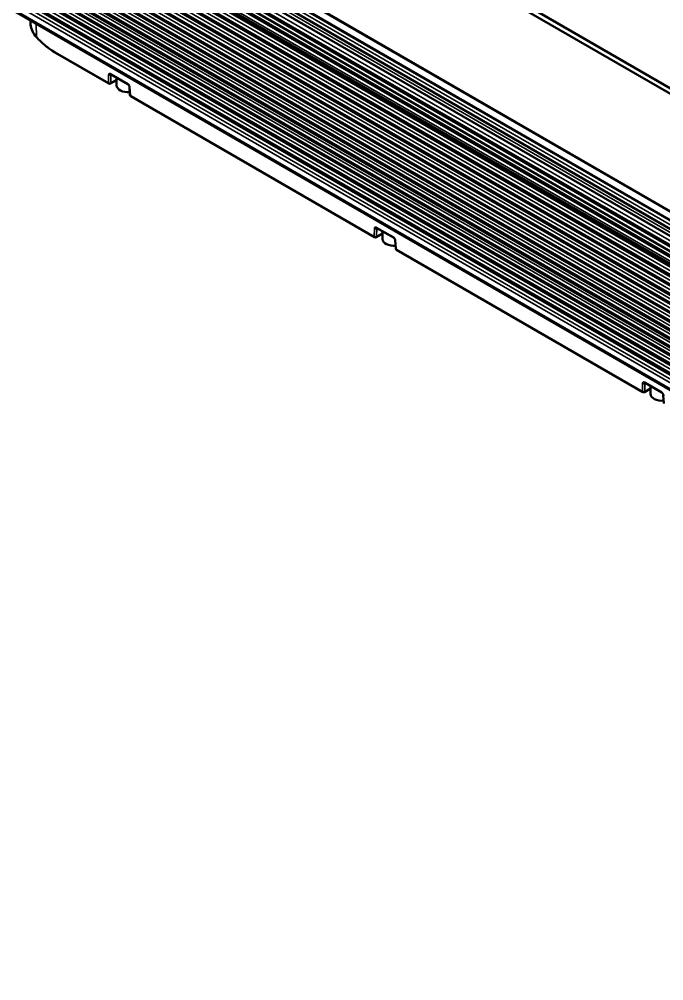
# Model space of a CAD drawing. Header units: millimetres. Extents: x 0 to 3000, y 0 to 3000.
# Drawn here: x 552.4 to 746.1, y 2067.8 to 2356.6 of the extents above; entities that cross this region are included whole.
import ezdxf

# ---------------------------------------------------------------- set-up
doc = ezdxf.new("R2010")
doc.units = ezdxf.units.MM
doc.layers.add('Visible (ANSI)', color=7, linetype='Continuous', lineweight=50)
doc.layers.add('Visible Narrow (ANSI)', color=7, linetype='Continuous', lineweight=35)

msp = doc.modelspace()

# ---------------------------------------------------------------- linework, layer by layer
at = {"layer": 'Visible (ANSI)'}
for p, q in [((1051.4966, 2159.0607), (345.804, 2566.4925)), ((346.9737, 2567.4479), (1052.6663, 2160.0161)), ((1051.9639, 2123.313), (346.2714, 2530.7448)), ((1053.321, 2117.3781), (346.5633, 2525.4249)), ((1053.1807, 2115.3233), (346.6697, 2523.2276)), ((1053.0106, 2112.1892), (346.2817, 2520.2193)), ((1052.9552, 2110.8674), (346.3561, 2518.8226)), ((1052.8987, 2109.1818), (346.1658, 2517.2142)), ((1052.8524, 2107.1628), (345.9653, 2515.2843)), ((1052.8401, 2106.3273), (346.168, 2514.3247)), ((1052.8295, 2103.4406), (346.1968, 2511.4152)), ((1052.8688, 2100.5712), (346.2652, 2508.5289)), ((1052.9586, 2097.7195), (346.3733, 2505.6667)), ((1053.0997, 2094.8858), (346.521, 2502.8292)), ((1053.3367, 2092.045), (346.7084, 2500.017)), ((1053.7328, 2089.1613), (346.9354, 2497.231)), ((1054.1215, 2086.3316), (347.2019, 2494.4718)), ((1054.5027, 2083.5566), (347.508, 2491.7401)), ((1054.8865, 2080.762), (347.8638, 2488.9618)), ((1055.244, 2078.1478), (348.3003, 2486.3019)), ((1055.3899, 2075.3069), (348.4845, 2483.439)), ((1055.3899, 2072.3571), (348.4845, 2480.4892)), ((348.4898, 2475.9553), (1055.4923, 2067.7672)), ((555.7916, 2355.338), (555.7507, 2356.2931)), ((623.5776, 2348.9421), (623.5776, 2348.9421)), ((626.0526, 2350.371), (626.0526, 2350.371)), ((579.3017, 2337.2703), (563.2789, 2346.5211)), ((633.9847, 2345.7914), (633.9847, 2345.7914)), ((631.5097, 2344.3625), (631.5098, 2344.3625)), ((633.1968, 2343.3884), (633.1968, 2343.3885)), ((635.6718, 2344.8174), (635.6718, 2344.8174)), ((580.0222, 2340.0063), (585.008, 2337.1277)), ((581.6632, 2338.345), (579.8017, 2337.2703)), ((581.6632, 2339.0588), (581.6632, 2336.7103)), ((585.4889, 2336.3554), (585.6774, 2333.8414)), ((659.2047, 2291.1382), (585.926, 2333.4457)), ((677.8254, 2320.48), (677.8253, 2320.48)), ((675.3504, 2319.0511), (675.3504, 2319.0511)), ((707.7892, 2300.3226), (707.7892, 2300.3225)), ((710.2642, 2301.7515), (710.2642, 2301.7515)), ((659.9252, 2293.8742), (664.9111, 2290.9956)), ((661.5663, 2292.213), (659.7047, 2291.1382)), ((661.5663, 2292.9268), (661.5663, 2290.5782)), ((665.392, 2290.2233), (665.5805, 2287.7093)), ((739.8149, 2244.5979), (665.8291, 2287.3137)), ((732.538, 2286.0339), (732.5379, 2286.0339)), ((735.0129, 2287.4628), (735.0129, 2287.4628)), ((740.5354, 2247.3339), (745.5212, 2244.4553)), ((742.1764, 2245.6727), (740.3149, 2244.5979)), ((742.1764, 2246.3865), (742.1764, 2244.0379)), ((746.0022, 2243.683), (746.1907, 2241.169))]:
    msp.add_line(p, q, dxfattribs=at)
for centre, start, end in [((579.5517, 2337.7033), 240, 300), ((586.176, 2333.8787), 184.287627, 240), ((659.4547, 2291.5713), 240, 300), ((666.0791, 2287.7467), 184.287627, 240), ((740.0649, 2245.0309), 240, 300)]:
    msp.add_arc(centre, 0.5, start, end, dxfattribs=at)
for centre, major_axis, start_param, end_param in [((580.2722, 2340.4393), (-0.25, -0.433), 6.28277688, 6.28318531), ((585.1632, 2336.7103), (-3.5, 0), 0, 1.69954617), ((585.258, 2337.5607), (-0.25, -0.433), 0, 0.00006344), ((660.1752, 2294.3072), (-0.25, -0.433), 6.28277688, 6.28318531), ((665.0663, 2290.5782), (-3.5, 0), 0, 1.69954617), ((665.1611, 2291.4286), (-0.25, -0.433), 0, 0.00006344), ((740.7854, 2247.7669), (-0.25, -0.433), 6.28277688, 6.28318531), ((745.7712, 2244.8883), (-0.25, -0.433), 0, 0.00006344), ((745.6764, 2244.0379), (-3.5, 0), 0, 1.69954617)]:
    msp.add_ellipse(centre, major_axis=major_axis, ratio=0.57735027, start_param=start_param, end_param=end_param, dxfattribs=at)
msp.add_open_spline([(555.7916, 2355.3381), (555.7916, 2355.3368), (555.7917, 2355.3356), (555.7917, 2355.3343)], degree=3, dxfattribs=at)
for points, knots in [([(557.5486, 2351.241), (557.0666, 2351.7693), (556.6702, 2352.3716), (556.0815, 2353.6433), (555.8865, 2354.331), (555.8047, 2355.1141), (555.7965, 2355.2245), (555.7917, 2355.3343)], [0.000005706, 0.000005706, 0.000005706, 0.000005706, 0.221462977, 0.221462977, 0.449093532, 0.449093532, 0.486487265, 0.486487265, 0.486487265, 0.486487265]), ([(563.2789, 2346.5211), (561.7888, 2347.3813), (560.2772, 2348.5339), (558.4161, 2350.3208), (557.977, 2350.7716), (557.5486, 2351.241)], [0, 0, 0, 0, 0.626604105, 0.626604105, 0.824184721, 0.824184721, 0.824184721, 0.824184721]), ([(580.0221, 2340.0063), (579.9948, 2340.0221), (579.972, 2340.0311), (579.9528, 2340.0369), (579.9492, 2340.0374), (579.9492, 2340.0374)], [0, 0, 0, 0, 0.0169380133, 0.0169380133, 0.0270463809, 0.0270463809, 0.0270463809, 0.0270463809]), ([(585.4889, 2336.3554), (585.4868, 2336.3836), (585.4817, 2336.4179), (585.4642, 2336.4937), (585.4511, 2336.5365), (585.4164, 2336.6279), (585.3935, 2336.6777), (585.3395, 2336.7773), (585.3072, 2336.8282), (585.2379, 2336.9225), (585.1998, 2336.967), (585.1255, 2337.0418), (585.0883, 2337.0733), (585.0382, 2337.1092), (585.0223, 2337.1194), (585.008, 2337.1277)], [0, 0, 0, 0, 0.014371619, 0.014371619, 0.029465979, 0.029465979, 0.046058309, 0.046058309, 0.063697873, 0.063697873, 0.081670957, 0.081670957, 0.099083759, 0.099083759, 0.107835794, 0.107835794, 0.107835794, 0.107835794]), ([(659.9251, 2293.8743), (659.8978, 2293.89), (659.8751, 2293.8991), (659.8559, 2293.9049), (659.8522, 2293.9053), (659.8522, 2293.9053)], [0, 0, 0, 0, 0.0169380131, 0.0169380131, 0.0270463809, 0.0270463809, 0.0270463809, 0.0270463809]), ([(665.392, 2290.2233), (665.3899, 2290.2515), (665.3848, 2290.2858), (665.3672, 2290.3617), (665.3542, 2290.4045), (665.3195, 2290.4958), (665.2966, 2290.5457), (665.2426, 2290.6453), (665.2103, 2290.6961), (665.1409, 2290.7904), (665.1028, 2290.835), (665.0286, 2290.9097), (664.9914, 2290.9413), (664.9413, 2290.9771), (664.9254, 2290.9874), (664.9111, 2290.9956)], [0, 0, 0, 0, 0.014371619, 0.014371619, 0.029465979, 0.029465979, 0.046058308, 0.046058308, 0.063697873, 0.063697873, 0.081670957, 0.081670957, 0.099083759, 0.099083759, 0.107835794, 0.107835794, 0.107835794, 0.107835794]), ([(740.5353, 2247.334), (740.508, 2247.3497), (740.4853, 2247.3587), (740.466, 2247.3646), (740.4624, 2247.365), (740.4624, 2247.365)], [0, 0, 0, 0, 0.0169380131, 0.0169380131, 0.0270463809, 0.0270463809, 0.0270463809, 0.0270463809]), ([(746.0022, 2243.683), (746.0001, 2243.7112), (745.995, 2243.7455), (745.9774, 2243.8214), (745.9644, 2243.8642), (745.9296, 2243.9555), (745.9068, 2244.0054), (745.8527, 2244.105), (745.8205, 2244.1558), (745.7511, 2244.2501), (745.713, 2244.2947), (745.6387, 2244.3694), (745.6015, 2244.401), (745.5515, 2244.4368), (745.5356, 2244.4471), (745.5213, 2244.4553)], [0, 0, 0, 0, 0.014371619, 0.014371619, 0.029465979, 0.029465979, 0.046058308, 0.046058308, 0.063697873, 0.063697873, 0.081670957, 0.081670957, 0.099083759, 0.099083759, 0.107835794, 0.107835794, 0.107835794, 0.107835794])]:
    msp.add_open_spline(points, degree=3, knots=knots, dxfattribs=at)
at = {"layer": 'Visible Narrow (ANSI)'}
for p, q in [((345.9786, 2531.2175), (1051.6712, 2123.7857)), ((1053.6261, 2119.9762), (346.6113, 2528.1713)), ((1053.5414, 2119.6343), (346.7814, 2527.6822)), ((1053.4143, 2118.5895), (346.6631, 2526.6325)), ((1053.0968, 2113.8998), (346.5373, 2521.8321)), ((1053.2509, 2116.3923), (346.6631, 2524.3409)), ((1053.0289, 2112.5797), (346.0826, 2520.7354)), ((1053.0371, 2112.7511), (346.0947, 2520.9046)), ((1052.9078, 2109.4889), (345.977, 2517.6356)), ((1052.9164, 2109.7649), (345.979, 2517.9156)), ((1052.8668, 2107.9092), (346.2754, 2515.8599)), ((1052.8444, 2106.6525), (345.9661, 2514.769)), ((1052.8295, 2105.0852), (346.3454, 2512.9739)), ((1052.8277, 2103.9731), (345.9923, 2512.0646)), ((1052.8282, 2103.7583), (345.9946, 2511.849)), ((1052.8401, 2102.2124), (346.4015, 2510.0749)), ((1052.8577, 2101.0989), (346.0585, 2509.1692)), ((1052.8621, 2100.8816), (346.0628, 2508.9526)), ((1052.9007, 2099.3575), (346.4974, 2507.1996)), ((1052.9388, 2098.2276), (346.163, 2506.2848)), ((1052.9468, 2098.0166), (346.1724, 2506.073)), ((1053.0119, 2096.5208), (346.6329, 2504.3489)), ((1053.0711, 2095.3842), (346.3084, 2503.4338)), ((1053.083, 2095.1741), (346.3208, 2503.2234)), ((1053.1744, 2093.7027), (346.8082, 2501.5234)), ((1053.267, 2092.5524), (346.4936, 2500.6083)), ((1053.2969, 2092.3351), (346.5089, 2500.3993)), ((1053.5025, 2090.8378), (347.0232, 2498.7239)), ((1053.6653, 2089.653), (346.7186, 2497.8089)), ((1053.6946, 2089.4392), (346.7369, 2497.6015)), ((1053.8943, 2087.9857), (347.2778, 2495.9509)), ((1054.0561, 2086.8076), (346.9832, 2495.0363)), ((1054.085, 2086.5975), (347.0046, 2494.8305)), ((1054.2786, 2085.1882), (347.5721, 2493.2054)), ((1054.3944, 2084.0431), (347.2876, 2492.2914)), ((1054.4173, 2083.851), (347.3105, 2492.0993)), ((1054.6544, 2082.4522), (347.9233, 2490.4835)), ((1054.7417, 2081.3021), (347.6349, 2489.5504)), ((1054.776, 2081.0488), (347.6693, 2489.2971)), ((1055.1773, 2078.6451), (348.0706, 2486.8933)), ((1055.0275, 2079.7359), (348.311, 2487.7588)), ((348.1059, 2486.6364), (1055.2126, 2078.3882)), ((1055.3895, 2075.8363), (348.2827, 2484.0846)), ((1055.3537, 2076.9409), (348.6257, 2484.9705)), ((348.2827, 2483.885), (1055.3895, 2075.6367)), ((1055.3895, 2072.9207), (348.2827, 2481.1689)), ((1055.3899, 2074.0395), (348.6453, 2482.0788)), ((348.2827, 2480.9351), (1055.3895, 2072.6868)), ((1055.3899, 2071.0897), (348.6453, 2479.1289)), ((1055.3895, 2069.9708), (348.2827, 2478.2191)), ((348.2827, 2476.413), (1055.3895, 2068.1647)), ((847.6664, 2187.6856), (557.445, 2355.2451)), ((557.445, 2355.2451), (557.5646, 2351.3599)), ((626.199, 2350.2865), (626.199, 2350.2865)), ((563.1755, 2346.7358), (579.1983, 2337.4851)), ((633.0684, 2343.4626), (633.0684, 2343.4626)), ((635.5434, 2344.8915), (635.5434, 2344.8915)), ((579.2361, 2339.8684), (579.1983, 2337.4851)), ((579.9047, 2337.4781), (579.9425, 2339.8615)), ((579.9188, 2340.221), (584.9047, 2337.3424)), ((580.1077, 2339.9569), (579.9425, 2339.8615)), ((579.9047, 2337.4781), (581.6632, 2338.4933)), ((585.8227, 2333.6605), (585.6342, 2336.1745)), ((585.8227, 2333.6605), (659.1014, 2291.353)), ((683.8307, 2314.155), (683.8306, 2314.155)), ((685.611, 2315.9849), (685.6111, 2315.985)), ((686.3056, 2315.584), (686.3056, 2315.5839)), ((689.3315, 2313.8369), (689.3315, 2313.8369)), ((686.8565, 2312.408), (686.8566, 2312.408)), ((687.5511, 2312.007), (687.5511, 2312.007)), ((709.4633, 2299.3561), (709.4633, 2299.356)), ((710.4106, 2301.6669), (710.4106, 2301.6669)), ((711.2437, 2301.1859), (711.2437, 2301.186)), ((711.9382, 2300.785), (711.9382, 2300.7849)), ((712.4892, 2297.609), (712.4892, 2297.609)), ((713.1838, 2297.208), (713.1837, 2297.208)), ((714.9641, 2299.0379), (714.9642, 2299.0379)), ((715.6587, 2298.6369), (715.6587, 2298.6369)), ((659.1392, 2293.7364), (659.1014, 2291.353)), ((659.8078, 2291.346), (659.8456, 2293.7294)), ((659.8219, 2294.089), (664.8077, 2291.2104)), ((660.0108, 2293.8248), (659.8456, 2293.7294)), ((659.8078, 2291.346), (661.5663, 2292.3613)), ((665.7257, 2287.5284), (665.5373, 2290.0425)), ((665.7257, 2287.5284), (739.7116, 2244.8127)), ((734.2121, 2285.0674), (734.212, 2285.0673)), ((735.1594, 2287.3782), (735.1594, 2287.3782)), ((735.9924, 2286.8973), (735.9924, 2286.8973)), ((736.687, 2286.4963), (736.687, 2286.4963)), ((739.7129, 2284.7492), (739.7129, 2284.7493)), ((737.2379, 2283.3203), (737.238, 2283.3204)), ((737.9325, 2282.9194), (737.9325, 2282.9193)), ((740.4074, 2284.3483), (740.4074, 2284.3482)), ((739.7493, 2247.196), (739.7116, 2244.8127)), ((740.418, 2244.8057), (740.4557, 2247.1891)), ((740.432, 2247.5487), (745.4179, 2244.6701)), ((740.6209, 2247.2845), (740.4557, 2247.1891)), ((740.418, 2244.8057), (742.1764, 2245.821))]:
    msp.add_line(p, q, dxfattribs=at)
for centre, major_axis, ratio, start_param, end_param in [((561.6748, 2357.6872), (-5.9819, 0), 0.57735027, 0.61604208, 0.78539816), ((557.7983, 2355.4633), (-0.25, -0.433), 0.57735027, 5.36885933, 5.53269373), ((562.9633, 2360.8135), (9.7104, -14.9409), 0.56572855, 4.99590681, 5.44512741), ((623.7283, 2348.4518), (0.25, -0.433), 0.57735027, 2.51173333, 2.51263179), ((622.2003, 2349.7422), (2.161, 0), 0.57735027, 5.49496168, 5.49499397), ((563.5289, 2346.9541), (-0.25, -0.433), 0.57735027, 5.53269373, 6.28318531), ((579.5894, 2340.0867), (-0.4999, 0.0079), 0.62652824, 0.79587516, 2.36482207), ((580.2722, 2340.4393), (-0.25, -0.433), 0.57735027, 5.5326714, 6.28277688), ((579.5517, 2337.7033), (0.4999, -0.0079), 0.62652824, 3.93744489, 5.50641472), ((579.5517, 2337.7033), (-0.25, -0.433), 0.57735027, 5.53269373, 6.28318531), ((579.5517, 2337.7033), (0.25, -0.433), 0.57735027, 0, 0.73303829), ((585.258, 2337.5607), (-0.25, -0.433), 0.57735027, 5.53267557, 6.28318531), ((585.9875, 2336.3928), (-0.4986, -0.0374), 0.5661326, 0.00002142, 0.7416616), ((586.176, 2333.8787), (-0.4986, -0.0374), 0.5661326, 0, 0.74168388), ((586.176, 2333.8787), (-0.25, -0.433), 0.57735027, 5.53269373, 6.28318531), ((684.6684, 2313.6763), (-2.1609, 0), 0.57735027, 5.50056087, 5.50059343), ((683.1404, 2314.1502), (0.25, -0.433), 0.57735027, 2.20029107, 2.20120006), ((689.7828, 2313.7037), (-0.25, 0.433), 0.57735027, 1.1024884, 1.10252348), ((690.502, 2312.8802), (1.0171, 0), 0.57735027, 2.01109006, 2.01110748), ((707.9399, 2299.8322), (0.25, -0.433), 0.57735027, 2.51096252, 2.51187592), ((706.4119, 2301.1226), (2.1609, 0), 0.57735027, 5.49498886, 5.49502154), ((710.301, 2298.8773), (-2.1609, 0), 0.57735027, 5.50055248, 5.50058516), ((708.773, 2299.3512), (0.25, -0.433), 0.57735027, 2.20052154, 2.20143511), ((659.4925, 2293.9547), (-0.4999, 0.0079), 0.62652824, 0.79587516, 2.36482207), ((660.1752, 2294.3072), (-0.25, -0.433), 0.57735027, 5.5326714, 6.28277688), ((659.4547, 2291.5713), (0.4999, -0.0079), 0.62652824, 3.93744489, 5.50641472), ((659.4547, 2291.5713), (-0.25, -0.433), 0.57735027, 5.53269373, 6.28318531), ((659.4547, 2291.5713), (0.25, -0.433), 0.57735027, 0, 0.73303829), ((665.1611, 2291.4286), (-0.25, -0.433), 0.57735027, 5.53267557, 6.28318531), ((665.8906, 2290.2607), (-0.4986, -0.0374), 0.5661326, 0.00002142, 0.7416616), ((666.0791, 2287.7467), (-0.4986, -0.0374), 0.5661326, 0, 0.74168388), ((666.0791, 2287.7467), (-0.25, -0.433), 0.57735027, 5.53269373, 6.28318531), ((732.6887, 2285.5435), (0.25, -0.433), 0.57735027, 2.51073525, 2.51165309), ((731.1606, 2286.834), (2.1609, 0), 0.57735027, 5.49499685, 5.49502964), ((735.0497, 2284.5886), (-2.1609, 0), 0.57735027, 5.50054438, 5.50057717), ((733.5217, 2285.0626), (0.25, -0.433), 0.57735027, 2.20074438, 2.20166239), ((740.1027, 2247.4143), (-0.4999, 0.0079), 0.62652824, 0.79587516, 2.36482207), ((740.7854, 2247.7669), (-0.25, -0.433), 0.57735027, 5.5326714, 6.28277688), ((740.0649, 2245.0309), (0.4999, -0.0079), 0.62652824, 3.93744489, 5.50641472), ((740.0649, 2245.0309), (-0.25, -0.433), 0.57735027, 5.53269373, 6.28318531), ((740.0649, 2245.0309), (0.25, -0.433), 0.57735027, 0, 0.73303829), ((745.7712, 2244.8883), (-0.25, -0.433), 0.57735027, 5.53267557, 6.28318531), ((746.5008, 2243.7204), (-0.4986, -0.0374), 0.5661326, 0.00002142, 0.7416616)]:
    msp.add_ellipse(centre, major_axis=major_axis, ratio=ratio, start_param=start_param, end_param=end_param, dxfattribs=at)
for points, knots in [([(555.7917, 2355.3343), (555.7933, 2355.2992), (555.7952, 2355.2638), (555.7975, 2355.2281), (555.814, 2354.9752), (555.8505, 2354.7104), (555.9089, 2354.44), (555.9673, 2354.1696), (556.0475, 2353.8935), (556.1489, 2353.6193), (556.2504, 2353.3451), (556.3732, 2353.0727), (556.5153, 2352.8081), (556.6574, 2352.5434), (556.8189, 2352.2865), (556.995, 2352.044), (557.1711, 2351.8015), (557.3614, 2351.5733), (557.5646, 2351.3598)], [0.485908563, 0.485908563, 0.485908563, 0.485908563, 0.5, 0.5, 0.5, 0.6, 0.6, 0.6, 0.7, 0.7, 0.7, 0.8, 0.8, 0.8, 0.9, 0.9, 0.9, 0.999999999, 0.999999999, 0.999999999, 0.999999999]), ([(557.5645, 2351.3598), (557.5505, 2351.332), (557.5354, 2351.2893), (557.5382, 2351.256), (557.5456, 2351.2443), (557.5486, 2351.241)], [0.000088124, 0.000088124, 0.000088124, 0.000088124, 0.196619914, 0.348309999, 0.42260959, 0.42260959, 0.42260959, 0.42260959]), ([(579.9188, 2340.2211), (579.824, 2340.2738), (579.6506, 2340.3369), (579.4266, 2340.3025), (579.2757, 2340.1433), (579.2394, 2339.972), (579.2361, 2339.8684)], [0, 0, 0, 0, 0.25, 0.5, 0.75, 0.999981199, 0.999981199, 0.999981199, 0.999981199]), ([(579.9425, 2339.8615), (579.9419, 2339.8954), (579.9456, 2339.9268), (579.9534, 2339.9544), (579.9603, 2339.979), (579.9705, 2340.0005), (579.9836, 2340.0185), (579.985, 2340.0204), (579.9864, 2340.0222), (579.9878, 2340.024)], [0.000000018, 0.000000018, 0.000000018, 0.000000018, 0.175382884, 0.175382884, 0.175382884, 0.331827157, 0.331827157, 0.331827157, 0.348286295, 0.348286295, 0.348286295, 0.348286295]), ([(585.6342, 2336.1745), (585.6259, 2336.2849), (585.5752, 2336.5062), (585.4098, 2336.8484), (585.1753, 2337.1463), (584.9995, 2337.2876), (584.9047, 2337.3424)], [0.000035748, 0.000035748, 0.000035748, 0.000035748, 0.25, 0.5, 0.75, 1, 1, 1, 1]), ([(659.8219, 2294.089), (659.7271, 2294.1418), (659.5536, 2294.2049), (659.3297, 2294.1704), (659.1788, 2294.0112), (659.1425, 2293.8399), (659.1392, 2293.7364)], [0, 0, 0, 0, 0.25, 0.5, 0.75, 0.999981199, 0.999981199, 0.999981199, 0.999981199]), ([(659.8455, 2293.7294), (659.845, 2293.7634), (659.8487, 2293.7948), (659.8564, 2293.8223), (659.8634, 2293.8469), (659.8735, 2293.8685), (659.8867, 2293.8864), (659.888, 2293.8883), (659.8895, 2293.8902), (659.8909, 2293.892)], [0.000000018, 0.000000018, 0.000000018, 0.000000018, 0.175382884, 0.175382884, 0.175382884, 0.331827157, 0.331827157, 0.331827157, 0.348286296, 0.348286296, 0.348286296, 0.348286296]), ([(665.5373, 2290.0425), (665.529, 2290.1528), (665.4782, 2290.3741), (665.3128, 2290.7163), (665.0784, 2291.0143), (664.9026, 2291.1556), (664.8078, 2291.2104)], [0.000035748, 0.000035748, 0.000035748, 0.000035748, 0.25, 0.5, 0.75, 1, 1, 1, 1]), ([(740.432, 2247.5487), (740.3373, 2247.6015), (740.1638, 2247.6645), (739.9399, 2247.6301), (739.7889, 2247.4709), (739.7527, 2247.2996), (739.7493, 2247.1961)], [0, 0, 0, 0, 0.25, 0.5, 0.75, 0.999981199, 0.999981199, 0.999981199, 0.999981199]), ([(740.4557, 2247.1891), (740.4552, 2247.2231), (740.4589, 2247.2545), (740.4666, 2247.282), (740.4735, 2247.3066), (740.4837, 2247.3282), (740.4968, 2247.3461), (740.4982, 2247.348), (740.4996, 2247.3499), (740.5011, 2247.3517)], [0.000000018, 0.000000018, 0.000000018, 0.000000018, 0.175382884, 0.175382884, 0.175382884, 0.331827157, 0.331827157, 0.331827157, 0.348286296, 0.348286296, 0.348286296, 0.348286296]), ([(746.1474, 2243.5022), (746.1391, 2243.6125), (746.0884, 2243.8338), (745.923, 2244.176), (745.6885, 2244.474), (745.5128, 2244.6153), (745.4179, 2244.6701)], [0.000035748, 0.000035748, 0.000035748, 0.000035748, 0.25, 0.5, 0.75, 1, 1, 1, 1])]:
    msp.add_open_spline(points, degree=3, knots=knots, dxfattribs=at)

doc.saveas('drawing.dxf')
